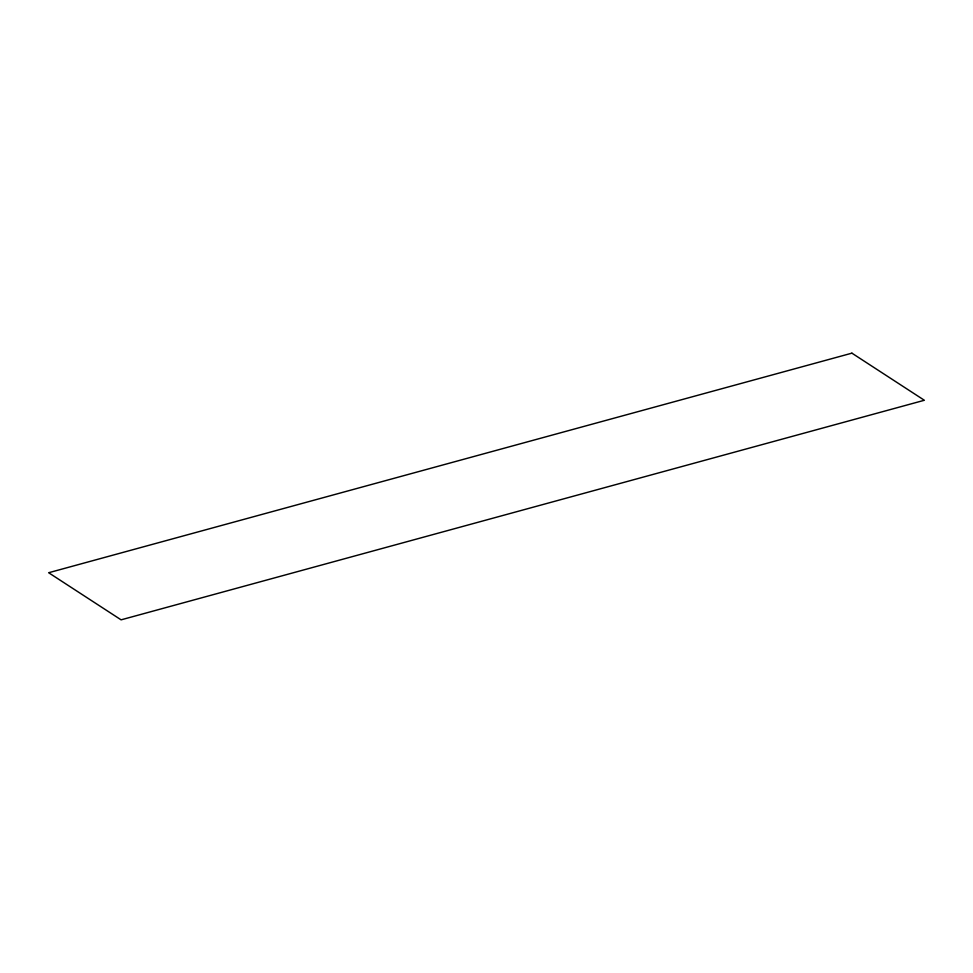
<?xml version="1.0" encoding="UTF-8"?>
<svg xmlns="http://www.w3.org/2000/svg" width="973" height="973" viewBox="0 0 973 973"><rect width="100%" height="100%" fill="white"/><g stroke="black" fill="none" stroke-linecap="round" stroke-linejoin="round"><path stroke-width="1.46" d="M851.91 353.163L48.65 572.732L121.09 619.837L924.35 400.268L851.91 353.163"/></g></svg>
